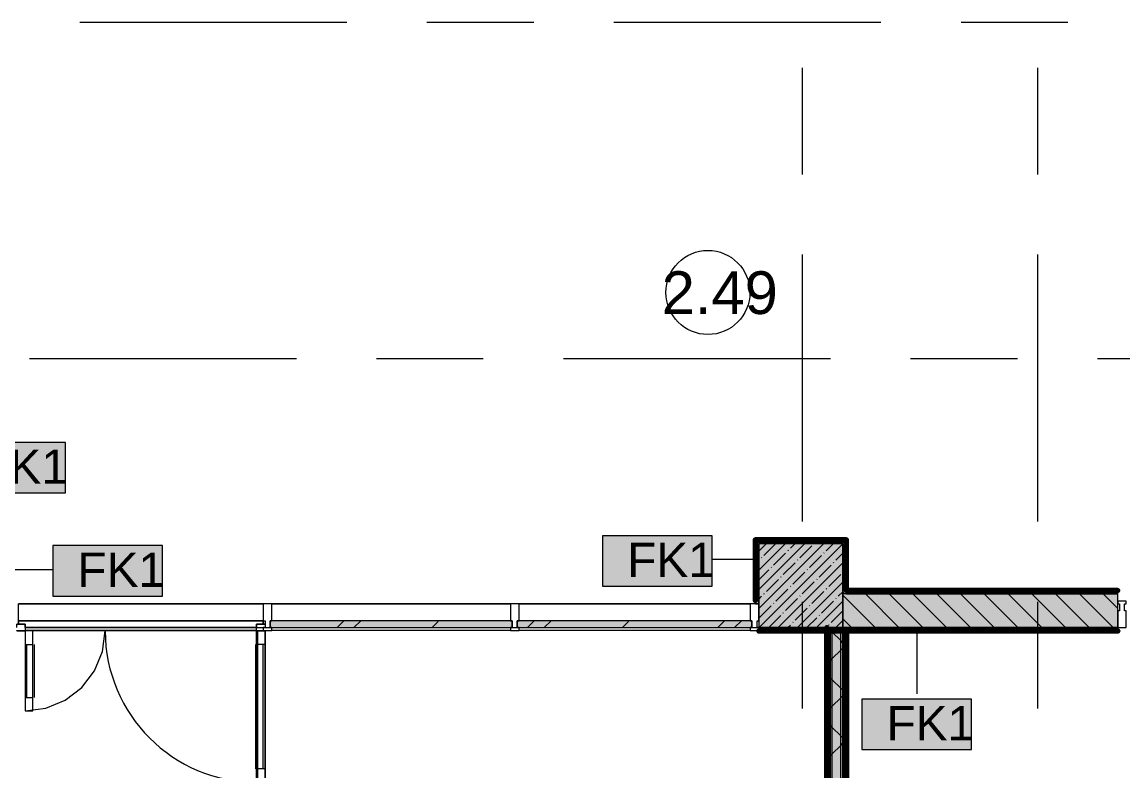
# Model space of a CAD drawing. Header units: millimetres. Extents: x -3817 to 677485, y -22715 to 103890.
# Drawn here: x 428449 to 434994, y 14466 to 18919 of the extents above; entities that cross this region are included whole.
import ezdxf

# ---------------------------------------------------------------- set-up
doc = ezdxf.new("R2010")
doc.units = ezdxf.units.MM
doc.layers.add('PDF _Геометрия', color=7, linetype='Continuous', true_color=0x1d1d1d)
doc.layers.add('PDF _Сплошная заливка', color=7, linetype='Continuous', true_color=0xffffff)
doc.layers.add('PDF _Текст', color=7, linetype='Continuous')
doc.styles.add('PDF GOST-Common', font='arial.ttf')

msp = doc.modelspace()

# ---------------------------------------------------------------- hatches: boundary and pattern name
at = {"layer": 'PDF _Сплошная заливка', "transparency": 33554559}
for points in [[(433348.6, 15819), (433348.6, 15839), (432828.6, 15839), (432828.6, 15819), (433328.6, 15819)], [(433154.7, 15319), (433328.6, 15319), (433328.6, 15819), (432828.6, 15819), (432828.6, 15319)], [(433253.6, 12519), (433266.1, 12519), (433266.1, 15319), (433253.6, 15319), (433253.6, 14311.6)], [(433316.1, 12519), (433328.6, 12519), (433328.6, 15319), (433316.1, 15319), (433316.1, 14311.6)]]:
    msp.add_hatch(color=256, dxfattribs=at).paths.add_polyline_path(points)
h = msp.add_hatch(color=256, dxfattribs=at)
h.paths.add_polyline_path([(437828.6, 15319), (437828.6, 15519), (436413.3, 15519), (436413.3, 15319), (437714.3, 15319)], flags=0)
h.paths.add_polyline_path([(433348.6, 15319), (434963.3, 15319), (434963.3, 15519), (433328.6, 15519), (433328.6, 15319)], flags=0)
h = msp.add_hatch(color=256, dxfattribs=at)
h.paths.add_polyline_path([(434963.3, 15299), (434963.3, 15319), (433388.6, 15319), (433388.6, 15299), (433835.5, 15299)], flags=0)
h.paths.add_polyline_path([(438329.1, 15299), (438329.1, 15319), (436413.3, 15319), (436413.3, 15299), (437714.3, 15299)], flags=0)
h.paths.add_polyline_path([(433154.7, 15299), (433154.7, 15319), (432828.1, 15319), (432828.1, 15299)], flags=0)

# ---------------------------------------------------------------- linework, layer by layer
at = {"layer": 'PDF _Геометрия', "color": 253, "lineweight": 9, "true_color": 0xaaaaaa}
for points in [[(428792.7, 18919), (430380.2, 18919)], [(430856.5, 18919), (431491.5, 18919)], [(431967.7, 18919), (433555.2, 18919)], [(434031.5, 18919), (434666.5, 18919)], [(433088.6, 18012.5), (433088.6, 18647.5)], [(434488.6, 18012.5), (434488.6, 18647.5)], [(433088.6, 15948.8), (433088.6, 17536.3)], [(434488.6, 15948.8), (434488.6, 17536.3)], [(428492.7, 16919), (430080.2, 16919)], [(430556.5, 16919), (431191.5, 16919)], [(431667.7, 16919), (433255.2, 16919)], [(433731.5, 16919), (434366.5, 16919)], [(434842.7, 16919), (436430.2, 16919)], [(433088.6, 14837.5), (433088.6, 15472.5)], [(434488.6, 14837.5), (434488.6, 15472.5)], [(428468.6, 15319), (428468.6, 15339), (428418.6, 15339)], [(428859.7, 15319), (430447.2, 15319)], [(429893.6, 15339), (429843.6, 15339), (429843.6, 15319)], [(430923.5, 15319), (431558.5, 15319)], [(432034.7, 15319), (433622.2, 15319)], [(434098.5, 15319), (434733.5, 15319)], [(428418.6, 15302), (428418.6, 15299), (428468.6, 15299)], [(429843.6, 15302), (429843.6, 15299)], [(428468.6, 15219), (428513.6, 15219)], [(428478.6, 14904), (428478.6, 15219)], [(428522.6, 14904), (428522.6, 15219)], [(429839.6, 14479), (429839.6, 15219)], [(429893.6, 15219), (429848.6, 15219)], [(429883.6, 14479), (429883.6, 15219)], [(428468.6, 14904), (428513.6, 14904)], [(429893.6, 14479), (429848.6, 14479)]]:
    msp.add_lwpolyline(points, dxfattribs=at)
at = {"layer": 'PDF _Геометрия', "color": 7, "lineweight": 9}
for points in [[(428707.2, 16419.2), (428054.1, 16419.2), (428054.1, 16119.2), (428707.2, 16119.2)], [(432552.8, 15865), (431899.7, 15865), (431899.7, 15565), (432552.8, 15565)], [(429284.8, 15806), (428631.6, 15806), (428631.6, 15506), (429284.8, 15506)], [(433328.6, 15819), (432828.6, 15819), (432828.6, 15319), (433154.7, 15319), (433328.6, 15319)], [(429933.6, 15459), (431353.6, 15459), (431353.6, 15359), (429933.6, 15359)], [(431403.6, 15459), (432778.6, 15459), (432778.6, 15359), (431403.6, 15359)], [(428468.6, 15319), (429843.6, 15319)], [(429933.6, 15319), (431353.6, 15319), (431353.6, 15302), (429933.6, 15302)], [(431403.6, 15319), (432778.6, 15319), (432778.6, 15302), (431403.6, 15302)], [(433388.6, 15319), (434963.3, 15319)], [(428468.6, 15302), (429843.6, 15302)], [(434094.3, 14893.8), (433441.2, 14893.8), (433441.2, 14593.8), (434094.3, 14593.8)]]:
    msp.add_lwpolyline(points, close=True, dxfattribs=at)
at = {"layer": 'PDF _Геометрия', "color": 231, "lineweight": 70, "true_color": 0xff80c0}
for points in [[(433348.6, 15840), (432808.6, 15840), (432807.6, 15840), (432807.6, 15480), (432808.6, 15480), (432808.6, 15839), (433348.6, 15839), (433348.6, 15539), (433349.6, 15539), (434963.3, 15539), (434963.3, 15540), (433349.6, 15540), (433349.6, 15840)], [(433232.6, 12540), (433232.6, 15319), (433233.6, 15319), (433233.6, 12540)], [(433154.7, 15298), (432828.6, 15298), (432828.6, 15299), (433154.7, 15299), (433388.6, 15299), (434963.3, 15299), (434963.3, 15298), (433388.6, 15298)], [(433349.6, 15298), (433349.6, 12538), (433348.6, 12538), (433348.6, 15298)]]:
    msp.add_lwpolyline(points, close=True, dxfattribs=at)
at = {"layer": 'PDF _Геометрия', "color": 9, "lineweight": 9, "true_color": 0xc0c0c0}
for points in [[(432828.1, 15319), (432828.1, 15299), (433154.7, 15299), (433388.6, 15299), (434963.3, 15299), (434963.3, 15319), (434963.3, 15519), (434963.3, 15539), (433348.6, 15539), (433348.6, 15519), (433348.6, 15819), (433348.6, 15839), (432828.6, 15839), (432808.6, 15839), (432808.6, 15459), (432828.6, 15459), (432828.6, 15819), (433328.6, 15819), (433328.6, 15519), (433328.6, 15319), (433388.6, 15319), (433154.7, 15319)], [(433233.6, 12519), (433233.6, 15319), (433253.6, 15319), (433253.6, 12519)], [(433328.6, 15319), (433328.6, 12519), (433253.6, 12519), (433253.6, 15319)], [(433348.6, 15319), (433348.6, 12519), (433328.6, 12519), (433328.6, 15319)]]:
    msp.add_lwpolyline(points, close=True, dxfattribs=at)
at = {"layer": 'PDF _Геометрия', "color": 253, "lineweight": 9, "true_color": 0x9b9b9b}
for points in [[(432908, 15836.9), (432906.8, 15839)], [(433263.4, 15830.9), (433258.7, 15839)], [(433331.4, 15835), (433329.1, 15839)], [(432861.4, 15817.9), (432871.4, 15817.9)], [(432949.6, 15825.7), (432944.6, 15834.5)], [(432952.8, 15817.9), (432962.9, 15817.9)], [(432963.6, 15838.3), (432958.6, 15829.6)], [(433013.8, 15817.9), (433023.8, 15817.9)], [(433167.7, 15826.1), (433163.6, 15819)], [(433166.2, 15817.9), (433176.2, 15817.9)], [(433209.3, 15837.2), (433204.3, 15828.5)], [(433257.6, 15817.9), (433267.7, 15817.9)], [(433277.4, 15833.1), (433272.3, 15824.4)], [(433330.2, 15802.6), (433328.6, 15800)], [(432808.6, 15726.4), (432810.5, 15726.4)], [(433348.6, 15744.2), (433345.7, 15749.3)], [(433337.2, 15693), (433332.2, 15684.3)], [(432808.6, 15635), (432810.5, 15635)], [(432815.3, 15642.4), (432810.3, 15633.7)], [(432808.6, 15513.1), (432810.5, 15513.1)], [(432828.6, 15547.6), (432824.9, 15554.2)], [(433336.6, 15521.2), (433331.6, 15530)], [(433381.9, 15526.4), (433377.6, 15519)], [(433404.6, 15525.3), (433399.6, 15534)], [(433423.5, 15537.6), (433418.5, 15528.9)], [(433443.5, 15519), (433441.2, 15522.9)], [(433529.9, 15539), (433528.1, 15536)], [(433582.3, 15522.3), (433577.3, 15531)], [(433627.6, 15525.3), (433623.9, 15519)], [(433695.6, 15521.3), (433694.3, 15519)], [(433760, 15519.3), (433755, 15528.1)], [(433776.3, 15539), (433773.9, 15534.9)], [(433846.7, 15539), (433841.9, 15530.8)], [(433865.8, 15519), (433864.7, 15521)], [(433941.4, 15520.2), (433940.7, 15519)], [(434141.8, 15528.6), (434136.8, 15537.3)], [(434228.7, 15530.2), (434223.7, 15521.5)], [(434269, 15539), (434265.3, 15532.7)], [(434455.6, 15533.8), (434452.6, 15539)], [(434474.5, 15529.1), (434469.4, 15520.4)], [(434523.6, 15537.9), (434523, 15539)], [(434542.5, 15525), (434539, 15519)], [(434565.3, 15526.7), (434560.3, 15535.4)], [(434604.9, 15519), (434601.9, 15524.3)], [(434621, 15539), (434620.7, 15538.6)], [(434691.3, 15539), (434688.8, 15534.6)], [(434701.3, 15534.9), (434699, 15539)], [(434788.2, 15524), (434785.4, 15519)], [(434856.3, 15519.9), (434855.8, 15519)], [(434879.1, 15531.9), (434874.9, 15539)], [(434920.7, 15520.7), (434915.7, 15529.4)], [(432857.4, 15315), (432855, 15319)], [(432967.1, 15307.9), (432962, 15316.6)], [(433103.1, 15316), (433101.4, 15319)], [(433191.7, 15319), (433186.9, 15310.6)], [(433280.8, 15313.1), (433277.4, 15319)], [(433297.3, 15319), (433296.5, 15317.7)], [(433543.7, 15319), (433542.3, 15316.6)], [(433614.1, 15319), (433610.3, 15312.5)], [(434036.4, 15319), (434033.8, 15314.4)], [(434127.7, 15309.3), (434122.7, 15318)], [(434441.5, 15314.4), (434438.8, 15319)], [(434458.7, 15319), (434457.2, 15316.3)], [(434509.5, 15318.5), (434509.2, 15319)], [(434551.1, 15307.4), (434546.1, 15316.1)], [(434687.2, 15315.5), (434685.2, 15319)], [(434844, 15315.8), (434839, 15307.1)], [(434864.9, 15312.6), (434861.2, 15319)], [(434881.1, 15319), (434880.6, 15318.2)], [(432891.8, 15299.7), (432901.9, 15299.7)], [(432952.8, 15299.7), (432962.9, 15299.7)], [(433007.4, 15299), (433003.7, 15305.4)], [(433105.2, 15299.7), (433115.3, 15299.7)], [(433150.3, 15308.2), (433145.2, 15299.5)], [(433196.6, 15299.7), (433206.7, 15299.7)], [(433243.3, 15256.2), (433238.2, 15264.9)], [(433288.1, 15299.7), (433298.1, 15299.7)], [(433322.5, 15301.9), (433317.4, 15310.6)], [(433390.5, 15306), (433388.6, 15309.2), (433385.5, 15314.7)], [(433396, 15307.1), (433391.3, 15299)], [(433429.7, 15299), (433427.1, 15303.5)], [(433464, 15303), (433461.7, 15299)], [(433471, 15299.7), (433481, 15299.7)], [(433562.4, 15299.7), (433572.5, 15299.7)], [(433568.2, 15303), (433563.2, 15311.7)], [(433623.4, 15299.7), (433633.4, 15299.7)], [(433709.8, 15301.9), (433708.1, 15299)], [(433745.9, 15300), (433740.9, 15308.7)], [(433775.8, 15299.7), (433785.8, 15299.7)], [(433852.1, 15299), (433850.5, 15301.6)], [(433867.2, 15299.7), (433877.3, 15299.7)], [(433958.6, 15299.7), (433968.7, 15299.7)], [(433997.1, 15312), (433992.1, 15303.3)], [(434141.5, 15299.7), (434151.6, 15299.7)], [(434201.2, 15299.7), (434200.8, 15299)], [(434233, 15299.7), (434243, 15299.7)], [(434242.9, 15310.9), (434237.9, 15302.2)], [(434293.9, 15299.7), (434304, 15299.7)], [(434310.9, 15306.8), (434306.4, 15299)], [(434446.3, 15299.7), (434456.4, 15299.7)], [(434537.8, 15299.7), (434547.8, 15299.7)], [(434556.7, 15305.7), (434552.8, 15299)], [(434591.2, 15299), (434587.7, 15304.9)], [(434624.7, 15301.6), (434623.2, 15299)], [(434629.2, 15299.7), (434639.3, 15299.7)], [(434812.1, 15299.7), (434822.1, 15299.7)], [(434906.5, 15301.4), (434901.5, 15310.1)], [(434903.5, 15299.7), (434913.6, 15299.7)], [(433233.6, 15238.8), (433237.2, 15238.8)], [(433253.6, 15243.4), (433250.8, 15238.5)], [(433348.6, 15225), (433345.3, 15219.2)], [(433330.6, 15165.8), (433328.6, 15169.3)], [(433233.6, 15116.8), (433237.2, 15116.8)], [(433233.6, 14994.9), (433237.2, 14994.9)], [(433243.6, 15043.1), (433238.6, 15034.4)], [(433250.7, 14933.5), (433245.7, 14924.7)], [(433348.6, 14981.2), (433344.2, 14973.5)], [(433233.6, 14903.5), (433237.2, 14903.5)], [(433246.6, 14865.4), (433241.6, 14856.7)], [(433252.5, 14874.4), (433247.5, 14883.1)], [(433253.6, 14811.5), (433251.6, 14815.1)], [(433253.6, 14816.7), (433252.7, 14815.1)], [(433339.9, 14784), (433334.9, 14792.7)], [(433348.6, 14829.8), (433346, 14834.4)], [(433233.6, 14781.6), (433237.2, 14781.6)], [(433336.9, 14778.1), (433331.9, 14769.4)], [(433238.4, 14655), (433233.6, 14663.3)], [(433249.5, 14696.7), (433244.5, 14705.4)], [(433344, 14716), (433338.9, 14724.7)], [(433344, 14668.4), (433339, 14659.7)], [(433233.6, 14659.6), (433237.2, 14659.6)], [(433242.5, 14587), (433237.4, 14595.7)], [(433245.5, 14619.7), (433240.5, 14611)], [(433336.9, 14606.3), (433331.9, 14615)], [(433339.9, 14600.4), (433334.9, 14591.7)], [(433348.1, 14648), (433343, 14656.7)], [(433233.6, 14568.2), (433237.2, 14568.2)], [(433253.6, 14572.8), (433251.6, 14569.3)], [(433348.6, 14554.5), (433346.1, 14550)], [(433235.4, 14477.3), (433233.6, 14480.4)], [(433246.6, 14519), (433241.5, 14527.7)], [(433329.8, 14496.7), (433328.6, 14498.7)]]:
    msp.add_lwpolyline(points, dxfattribs=at)
at = {"layer": 'PDF _Геометрия', "lineweight": 9}
for points in [[(432828.6, 15773.4), (432874.2, 15819)], [(432828.6, 15659.4), (432988.3, 15819)], [(432828.6, 15545.3), (433102.3, 15819)], [(432828.6, 15431.3), (433216.4, 15819)], [(432830.4, 15319), (433328.6, 15817.2)], [(432859.7, 15747.5), (432931, 15818.8)], [(433002.3, 15776), (433004.7, 15778.4)], [(433016.6, 15790.2), (433045.3, 15819)], [(433073.6, 15733.2), (433144.9, 15804.5)], [(433159.1, 15818.8), (433159.4, 15819)], [(433230.4, 15776), (433273.4, 15819)], [(432828.6, 15716.4), (432831.2, 15719)], [(432845.5, 15733.2), (432847.8, 15735.6)], [(432916.8, 15690.5), (432988, 15761.7)], [(433059.3, 15719), (433061.7, 15721.3)], [(433130.6, 15676.2), (433201.9, 15747.5)], [(433216.1, 15761.7), (433218.5, 15764.1)], [(433287.4, 15719), (433328.6, 15760.2)], [(432828.6, 15602.3), (432888.2, 15661.9)], [(432902.5, 15676.2), (432904.9, 15678.6)], [(432944.5, 15319), (433328.6, 15703.2)], [(432973.8, 15633.4), (433045.1, 15704.7)], [(433030.8, 15576.4), (433102.1, 15647.7)], [(433116.3, 15661.9), (433118.7, 15664.3)], [(433187.6, 15619.2), (433258.9, 15690.5)], [(433273.2, 15704.7), (433275.5, 15707.1)], [(432874, 15533.6), (432945.3, 15604.9)], [(432959.5, 15619.2), (432961.9, 15621.5)], [(433058.5, 15319), (433328.6, 15589.1)], [(433087.8, 15519.4), (433159.1, 15590.7)], [(433173.4, 15604.9), (433175.7, 15607.3)], [(433244.6, 15562.1), (433315.9, 15633.4)], [(432859.7, 15519.4), (432862.1, 15521.7)], [(432931, 15476.6), (433002.3, 15547.9)], [(433016.6, 15562.1), (433018.9, 15564.5)], [(433144.9, 15462.4), (433216.1, 15533.6)], [(433230.4, 15547.9), (433232.8, 15550.3)], [(433301.7, 15505.1), (433328.6, 15532.1)], [(433662.5, 15319), (433462.5, 15519)], [(433803.9, 15319), (433603.9, 15519)], [(433945.4, 15319), (433745.4, 15519)], [(434086.8, 15319), (433886.8, 15519)], [(434228.2, 15319), (434028.2, 15519)], [(434369.6, 15319), (434169.6, 15519)], [(434511.1, 15319), (434311.1, 15519)], [(434652.5, 15319), (434452.5, 15519)], [(434793.9, 15319), (434593.9, 15519)], [(434935.3, 15319), (434735.3, 15519)], [(434963.3, 15432.4), (434876.7, 15519)], [(432828.6, 15488.3), (432845.5, 15505.1)], [(432831.2, 15376.8), (432902.5, 15448.1)], [(432916.8, 15462.4), (432919.1, 15464.7)], [(432988, 15419.6), (433059.3, 15490.9)], [(433073.6, 15505.1), (433075.9, 15507.5)], [(433130.6, 15448.1), (433133, 15450.5)], [(433172.6, 15319), (433328.6, 15475.1)], [(433201.9, 15405.3), (433273.2, 15476.6)], [(433287.4, 15490.9), (433289.8, 15493.2)], [(433521.1, 15319), (433328.6, 15511.5)], [(432888.2, 15319.8), (432959.5, 15391.1)], [(432973.8, 15405.3), (432976.2, 15407.7)], [(433045.1, 15362.6), (433116.3, 15433.8)], [(433187.6, 15391.1), (433190, 15393.4)], [(433258.9, 15348.3), (433328.6, 15418)], [(433001.5, 15319), (433016.6, 15334)], [(433030.8, 15348.3), (433033.2, 15350.7)], [(433115.6, 15319), (433173.4, 15376.8)], [(433229.6, 15319), (433230.4, 15319.8)], [(433244.6, 15334), (433247, 15336.4)], [(433286.6, 15319), (433328.6, 15361)], [(433379.7, 15319), (433328.6, 15370)]]:
    msp.add_lwpolyline(points, dxfattribs=at)
at = {"layer": 'PDF _Геометрия', "color": 7, "lineweight": 9}
for points in [[(432808.1, 15723.1), (432552.8, 15723.1)], [(428399.1, 15664.1), (428631.6, 15664.1)], [(433348.6, 15519), (434963.3, 15519), (433348.6, 15519), (433328.6, 15519)], [(428428.6, 15359), (429883.6, 15359), (428428.6, 15359), (428428.6, 15339), (428428.6, 15359), (428428.6, 15459), (429883.6, 15459), (428428.6, 15459)], [(429883.6, 15459), (429883.6, 15359), (429883.6, 15339), (429883.6, 15359)], [(431353.6, 15459), (429933.6, 15459)], [(432778.6, 15459), (431403.6, 15459)], [(430322.6, 15319), (430362.6, 15359)], [(430422.6, 15319), (430462.6, 15359)], [(430888.3, 15319), (430923.3, 15354)], [(431454, 15319), (431494, 15359)], [(431554, 15319), (431594, 15359)], [(432019.7, 15319), (432054.7, 15354)], [(432585.4, 15319), (432625.4, 15359)], [(432685.4, 15319), (432725.4, 15359)], [(433266.1, 12519), (433266.1, 15319)], [(433316.1, 12519), (433316.1, 15319)], [(431353.6, 15302), (429933.6, 15302)], [(432778.6, 15302), (431403.6, 15302)], [(433767.7, 15298.5), (433767.7, 14924)]]:
    msp.add_lwpolyline(points, dxfattribs=at)
at = {"layer": 'PDF _Геометрия', "color": 7, "lineweight": 20}
for points in [[(429933.6, 15319), (429923.6, 15319), (429923.6, 15359), (429933.6, 15359), (429933.6, 15459), (429883.6, 15459), (429883.6, 15359), (429893.6, 15359), (429893.6, 15319), (429883.6, 15319), (429883.6, 15302), (429933.6, 15302)], [(431403.6, 15319), (431393.6, 15319), (431393.6, 15359), (431403.6, 15359), (431403.6, 15459), (431353.6, 15459), (431353.6, 15359), (431363.6, 15359), (431363.6, 15319), (431353.6, 15319), (431353.6, 15302), (431403.6, 15302)], [(432828.6, 15319), (432818.6, 15319), (432818.6, 15359), (432828.6, 15359), (432828.6, 15459), (432778.6, 15459), (432778.6, 15359), (432788.6, 15359), (432788.6, 15319), (432778.6, 15319), (432778.6, 15302), (432828.6, 15302)], [(435003.3, 15459), (435013.3, 15459), (435013.3, 15476), (434963.3, 15476), (434963.3, 15459), (434973.3, 15459), (434973.3, 15419), (434963.3, 15419), (434963.3, 15319), (435013.3, 15319), (435013.3, 15419), (435003.3, 15419)], [(429923.6, 15319), (431363.6, 15319), (431363.6, 15359), (429923.6, 15359)], [(431393.6, 15319), (432788.6, 15319), (432788.6, 15359), (431393.6, 15359)]]:
    msp.add_lwpolyline(points, close=True, dxfattribs=at)
at = {"layer": 'PDF _Геометрия', "color": 253, "lineweight": 9, "true_color": 0xaaaaaa}
for points in [[(428418.6, 15339), (428468.6, 15339), (428468.6, 15319), (428468.6, 15339)], [(429843.6, 15319), (429843.6, 15339), (429893.6, 15339), (429843.6, 15339)], [(428468.6, 15299), (428468.6, 15302), (428468.6, 15299), (428418.6, 15299), (428418.6, 15302), (428418.6, 15299)], [(428513.6, 15299), (428468.6, 15299), (428468.6, 14824), (428513.6, 14824), (428513.6, 15299), (428468.6, 15299), (428468.6, 14824), (428513.6, 14824)], [(429843.6, 15299), (429843.6, 15302), (429843.6, 15299), (429893.6, 15299), (429893.6, 15302), (429893.6, 15299)], [(429848.6, 15299), (429893.6, 15299), (429893.6, 14399), (429848.6, 14399), (429848.6, 15299), (429848.6, 14399), (429893.6, 14399), (429893.6, 15299)]]:
    msp.add_lwpolyline(points, close=True, dxfattribs=at)
at = {"layer": 'PDF _Геометрия', "color": 253, "lineweight": 13, "true_color": 0xaaaaaa}
for points in [[(428418.6, 15319), (428418.6, 15339), (428468.6, 15339), (428468.6, 15299), (428418.6, 15299), (428418.6, 15302)], [(429893.6, 15302), (429893.6, 15299), (429843.6, 15299), (429843.6, 15339), (429893.6, 15339), (429893.6, 15319)]]:
    msp.add_lwpolyline(points, dxfattribs=at)
at = {"layer": 'PDF _Геометрия', "color": 253, "lineweight": 9, "true_color": 0xaaaaaa}
msp.add_lwpolyline([(428468.6, 15302), (428468.6, 15299), (428468.6, 14824), (428591.6, 14840.2), (428706.1, 14887.6), (428804.5, 14963.1), (428880, 15061.5), (428927.5, 15176.1), (428943.6, 15299, 0.414213), (429843.6, 14399), (429843.6, 15299), (429893.6, 15299), (429893.6, 15302)], format="xyb", dxfattribs=at)
at = {"layer": 'PDF _Геометрия', "color": 6, "lineweight": 9, "true_color": 0xff1dff}
for points in [[(433328.6, 15228.6), (433316.1, 15241.1), (433266.1, 15291.1), (433253.6, 15303.6)], [(433253.6, 15121.6), (433266.1, 15134.1), (433316.1, 15184.1), (433328.6, 15196.6)], [(433328.6, 14945.8), (433316.1, 14958.3), (433266.1, 15008.3), (433253.6, 15020.8)], [(433253.6, 14838.8), (433266.1, 14851.3), (433316.1, 14901.3), (433328.6, 14913.8)], [(433328.6, 14662.9), (433316.1, 14675.4), (433266.1, 14725.4), (433253.6, 14737.9)], [(433253.6, 14555.9), (433266.1, 14568.4), (433316.1, 14618.4), (433328.6, 14630.9)]]:
    msp.add_lwpolyline(points, dxfattribs=at)
at = {"layer": 'PDF _Геометрия', "color": 7, "lineweight": 9}
msp.add_circle((432526.5, 17311), 250, dxfattribs=at)
msp.add_circle((432526.5, 17311), 250, dxfattribs=at)
at = {"layer": 'PDF _Сплошная заливка', "lineweight": 9, "transparency": 33554559}
for points in [[(428707.2, 16419.2), (428054.1, 16419.2), (428707.2, 16119.2), (428054.1, 16119.2)], [(432552.8, 15865), (431899.7, 15865), (432552.8, 15565), (431899.7, 15565)], [(429284.8, 15806), (428631.6, 15806), (429284.8, 15506), (428631.6, 15506)], [(434094.3, 14893.8), (433441.2, 14893.8), (434094.3, 14593.8), (433441.2, 14593.8)]]:
    msp.add_solid(points, dxfattribs=at)
at = {"layer": 'PDF _Сплошная заливка', "lineweight": 35, "transparency": 33554559}
for points in [[(432828.6, 15459), (432828.6, 15839), (432808.6, 15459), (432808.6, 15839)], [(433328.6, 15519), (433348.6, 15519), (433328.6, 15819), (433348.6, 15819)], [(433348.6, 15519), (434963.3, 15519), (433348.6, 15539), (434963.3, 15539)], [(429923.6, 15319), (431363.6, 15319), (429923.6, 15359), (431363.6, 15359)], [(431393.6, 15319), (432788.6, 15319), (431393.6, 15359), (432788.6, 15359)], [(433154.7, 15299), (433388.6, 15299), (433154.7, 15319), (433388.6, 15319)], [(433253.6, 12519), (433253.6, 15319), (433233.6, 12519), (433233.6, 15319)], [(433316.1, 12519), (433316.1, 15319), (433266.1, 12519), (433266.1, 15319)], [(433348.6, 12519), (433348.6, 15319), (433328.6, 12519), (433328.6, 15319)]]:
    msp.add_solid(points, dxfattribs=at)
at = {"layer": 'PDF _Сплошная заливка', "color": 254, "lineweight": 35, "true_color": 0xffb9dc, "transparency": 33554559}
for points in [[(433348.6, 15539), (433349.6, 15540), (433348.6, 15839)], [(433154.7, 15298), (433154.7, 15299), (432828.6, 15298)], [(433388.6, 15298), (433388.6, 15299), (433154.7, 15298)], [(434963.3, 15298), (434963.3, 15299), (433835.5, 15298)]]:
    msp.add_solid(points, dxfattribs=at)

# ---------------------------------------------------------------- texts
at = {"layer": 'PDF _Текст', "color": 250, "true_color": 0x3c3c3c, "insert": (432251.8, 17308.2), "char_height": 254, "attachment_point": 4, "style": 'PDF GOST-Common'}
msp.add_mtext('2.49', dxfattribs=at)
at = {"layer": 'PDF _Текст', "char_height": 203.2, "attachment_point": 4, "style": 'PDF GOST-Common'}
for insert in [(428201.2, 16275.8), (432046.8, 15721.6), (428778.7, 15662.6), (433588.3, 14750.4)]:
    msp.add_mtext('FK1', dxfattribs=dict(at, insert=insert))

doc.saveas('drawing.dxf')
